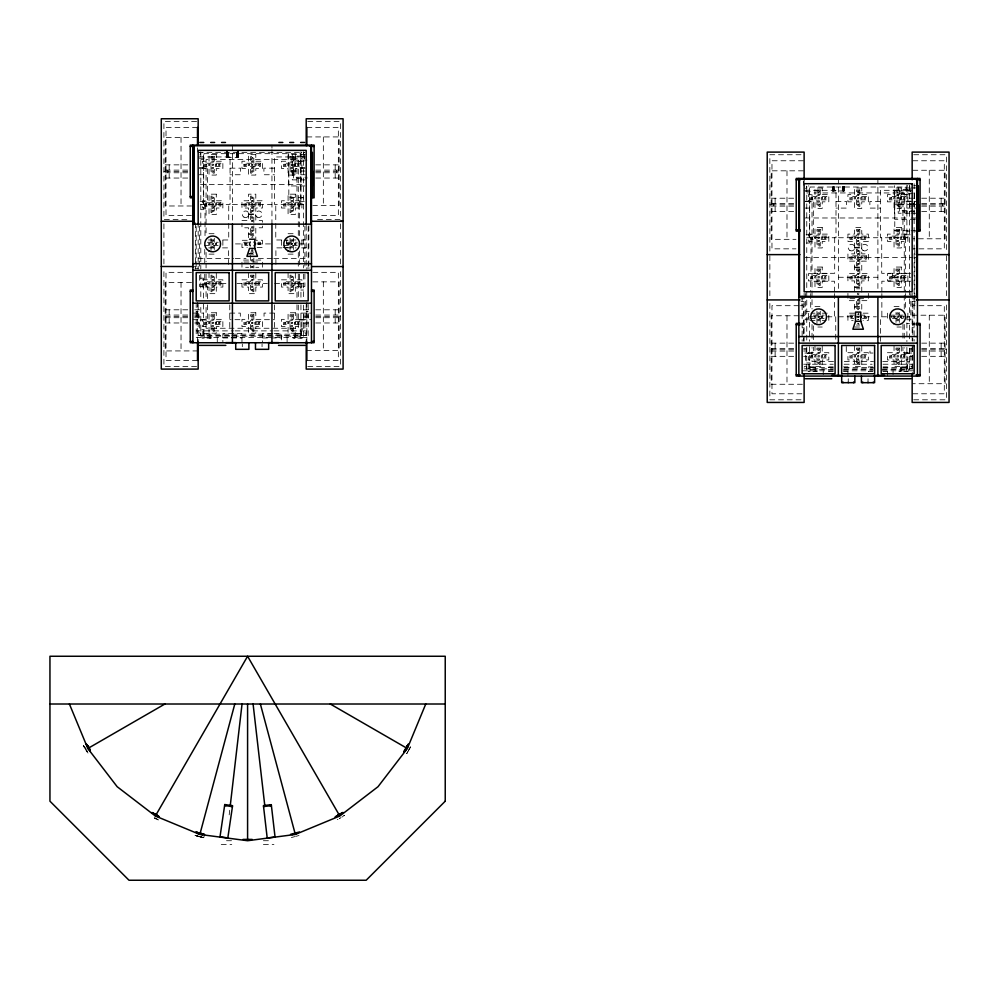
<?xml version="1.0" encoding="UTF-8"?>
<svg xmlns="http://www.w3.org/2000/svg" width="999" height="999" viewBox="0 0 999 999"><rect width="100%" height="100%" fill="white"/><g stroke="black" fill="none" stroke-linecap="round" stroke-linejoin="round"><path stroke-width="0.75" stroke-dasharray="5 3.75" d="M901.622 316.795L900.299 317.457L900.299 316.795M229.183 814.859L229.72 810.239M200.849 837.025L203.734 837.686L204.583 834.502M410.614 746.865L408.304 750.836M408.429 750.724L410.04 747.789M408.179 751.136L408.579 750.449M410.077 747.739L410.514 746.99M344.18 815.521L343.519 816.021L344.593 815.321M341.833 817.12L342.794 816.558M339.76 818.306L340.796 817.719M339.348 818.481L340.047 818.106M337.312 819.642L337.962 819.305M291.383 837.537L295.017 836.563M295.841 836.35L299.013 835.501M196.603 121.391L163.911 121.391L163.911 219.53L190.372 219.755M307.767 121.391L340.459 121.391L340.459 219.53L313.986 219.53M197.502 127.41L166.009 127.41L166.009 215.497L191.508 215.497M306.868 127.41L338.349 127.41L338.349 215.497L312.862 215.497M306.868 136.925L339.148 136.925L339.148 205.432L312.849 205.432M197.502 137.475L165.222 137.475L165.222 205.981L191.521 205.981M198.164 152.347L304.982 152.347M305.419 154.583L288.087 154.658L288.087 161.239L281.506 161.239L281.506 168.494L288.087 168.494L288.087 175.075L295.329 175.075L295.329 168.494L301.923 168.494L301.923 161.239L295.329 161.239L295.329 154.658M800.998 154.733L769.854 154.733L769.854 252.884M913.71 154.733L946.415 154.733L946.415 252.884M198.164 156.955L202.772 156.955L202.772 152.347M306.206 156.955L301.598 156.955L301.598 152.347M226.373 157.617L238.474 157.617L238.474 151.823M199.475 158.279L204.096 158.279L204.096 153.671L300.274 153.671L300.274 158.279L304.882 158.279M200.799 159.59L203.434 159.59M306.993 160.115L293.594 160.115L293.594 178.571L306.993 178.571M803.458 160.764L771.965 160.764L771.965 248.838L795.953 248.838M912.811 160.764L944.305 160.764L944.305 248.838L912.811 248.838M304.108 161.438L294.917 161.438L294.917 177.248L307.168 177.248M165.222 164.86L188.636 164.86M243.943 164.86L244.942 164.86M315.734 164.86L339.148 164.86M199.475 167.832L207.392 167.832L207.392 201.423L199.475 201.423M304.882 167.832L296.978 167.832L296.978 201.423L304.882 201.423M199.176 168.157L203.696 168.157M230.045 168.157L240.584 168.157L240.584 174.75L230.045 174.75M274.45 168.157L263.911 168.157L263.911 174.75L274.45 174.75M300.799 168.157L305.319 168.157M165.222 170.13L188.636 170.13M315.734 170.13L339.148 170.13M912.811 170.267L945.091 170.267L945.091 238.786L912.811 238.786M803.458 170.817L771.178 170.817L771.178 239.335L795.966 239.335M305.132 171.041L288.836 171.041L288.836 197.402L305.132 197.402M165.222 171.453L188.636 171.453M315.734 171.453L339.148 171.453M165.222 172.777L188.636 172.777M315.734 172.777L339.148 172.777M199.176 174.75L203.696 174.75M300.799 174.75L305.319 174.75M165.222 178.047L188.636 178.047M315.734 178.047L339.148 178.047M305.419 179.882L292.282 179.882L292.282 154.583M200.499 184.628L305.394 184.628M913.898 185.702L918.356 185.702M304.982 185.951L288.686 185.951L288.686 152.347M909.914 187.937L894.043 187.999L894.043 194.593L887.449 194.593L887.449 201.835L894.043 201.835L894.043 208.429L901.285 208.429L901.285 201.835L907.879 201.835L907.879 194.593L901.285 194.593L901.285 187.999M911.375 187.937L915.758 187.937M804.12 190.31L808.728 190.31L808.728 185.702M906.755 190.31L880.406 190.31L880.406 237.737L909.527 237.737M912.162 190.31L907.542 190.31L907.542 185.702M898.326 190.971L897.002 190.971L897.002 192.283L898.326 192.283M805.431 191.621L810.039 191.621L810.039 187.013L906.23 187.013L906.23 191.621L910.838 191.621M806.755 192.944L809.39 192.944M912.949 193.469L899.55 193.469L899.55 211.913L912.949 211.913M898.326 194.268L897.002 194.268L897.002 195.579L898.326 195.579M910.052 194.78L900.873 194.78L900.873 210.602L913.123 210.602M898.326 197.552L897.002 197.552L897.002 198.876L898.326 198.876M300.936 197.802L303.571 197.802M771.178 198.214L794.592 198.214M909.527 198.214L915.608 198.214M921.69 198.214L945.091 198.214M898.326 200.849L897.002 200.849L897.002 202.173L898.326 202.173M805.431 201.174L813.336 201.174L813.336 234.777L805.431 234.777M910.838 201.174L902.934 201.174L902.934 234.777L910.838 234.777M805.132 201.511L809.652 201.511M836.001 201.511L846.54 201.511L846.54 208.092L836.001 208.092M880.406 201.511L869.867 201.511L869.867 208.092L880.406 208.092M906.755 201.511L912.774 201.511M914.285 201.511L917.294 201.511M771.178 203.484L794.592 203.484M909.527 203.484L915.708 203.484M921.69 203.484L945.091 203.484M898.326 204.146L897.002 204.146L897.002 205.457L898.326 205.457M200.799 204.395L203.434 204.395M232.417 204.395L271.953 204.395M303.571 204.395L274.45 204.395L274.45 156.955L300.799 156.955L300.799 204.395M912.574 204.395L894.779 204.395L894.779 230.744L909.602 230.744M914.048 204.395L918.493 204.395M771.178 204.807L794.592 204.807M909.527 204.807L915.608 204.807M921.69 204.807L945.091 204.807M771.178 206.119L794.592 206.119M909.527 206.119L915.708 206.119M921.69 206.119L945.091 206.119M805.132 208.092L809.652 208.092M906.755 208.092L912.774 208.092M914.285 208.092L917.294 208.092M200.799 209.665L203.434 209.665L203.434 151.686M771.178 211.388L794.592 211.388M909.527 211.388L915.608 211.388M921.69 211.388L945.091 211.388M909.914 213.237L898.226 213.237L898.226 187.937M911.375 213.237L915.758 213.237M248.564 213.948L255.806 213.948M248.564 214.61L255.806 214.61M804.932 217.982L909.827 217.982M911.35 217.982L915.908 217.982M915.384 219.293L894.629 219.293L894.629 185.702M241.97 220.529L248.564 220.529L248.564 208.017L241.97 208.017L241.97 200.774L248.564 200.774L248.564 194.181L255.806 194.181L255.806 200.774L262.4 200.774L262.4 208.017L255.806 208.017L255.806 220.529L262.4 220.529L262.4 227.784L255.806 227.784L255.806 240.297L262.4 240.297L262.4 247.54L257.13 247.54M911.088 230.744L915.534 230.744M906.892 231.156L909.527 231.156M209.028 233.704L216.284 233.704M248.564 233.704L255.806 233.704M288.087 233.704L295.329 233.704M248.564 234.365L255.806 234.365M250.537 235.689L253.833 235.689M806.755 237.737L809.39 237.737M838.373 237.737L877.896 237.737M208.491 239.972L216.87 239.972M222.802 239.972L228.734 239.972L228.734 204.395M281.693 239.972L275.774 239.972L275.774 204.395M296.016 239.972L286.438 239.972L286.438 246.553M301.648 239.972L306.206 239.972M247.24 240.297L241.97 240.297L241.97 247.54L247.24 247.54M284.141 240.297L288.087 240.297M207.417 242.27L218.257 242.27M248.564 242.27L243.943 242.27L243.943 245.567L247.902 245.567M257.779 242.27L260.414 242.27L260.414 245.567L257.779 245.567M286.476 242.27L297.315 242.27M806.755 243.007L809.39 243.007L809.39 185.04M235.464 243.918L247.627 243.918M256.743 243.918L270.429 243.918M286.438 243.918L297.078 243.918M298.601 243.918L306.206 243.918M204.42 245.567L218.257 245.567M283.479 245.567L297.315 245.567M854.507 247.29L861.762 247.29M288.087 247.54L281.506 247.54L281.506 240.297M208.679 247.877L216.608 247.877M222.54 247.877L228.471 247.877L228.471 264.885M281.83 247.877L275.899 247.877L275.899 264.885M286.438 247.877L296.141 247.877M301.648 247.877L306.206 247.877M854.507 247.952L861.762 247.952M250.537 252.16L253.833 252.16M248.564 253.471L252.909 253.471M209.028 254.133L216.284 254.133M248.564 254.133L254.358 254.133M288.087 254.133L295.329 254.133M804.932 257.505L912.861 257.505M914.385 257.505L917.432 257.505M198.164 258.404L233.666 258.404M235.202 258.404L246.016 258.404M258.354 258.404L272.252 258.404M273.788 258.404L306.206 258.404M248.564 260.065L241.97 260.065L241.97 267.307L248.564 267.307M255.806 260.065L262.4 260.065L262.4 267.307L255.806 267.307M243.943 262.038L260.414 262.038M854.507 267.058L861.762 267.058M854.507 267.72L861.762 267.72M195.055 268.306L198.164 268.306M191.508 272.352L166.009 272.352L166.009 360.427L197.502 360.427M312.862 272.352L338.349 272.352L338.349 360.427L306.868 360.427M910.638 273.314L881.717 273.314L881.717 237.737M838.373 277.272L877.896 277.272M892.394 277.272L910.638 277.272M200.799 278.172L203.434 278.172L203.434 298.751M910.638 281.219L881.855 281.219L881.855 292.045M312.849 281.855L339.148 281.855L339.148 350.374L306.868 350.374M191.521 282.405L165.222 282.405L165.222 350.924L197.502 350.924M203.434 283.454L226.873 283.454M236.975 283.454L267.382 283.454M274.588 283.454L303.571 283.454M200.799 284.765L203.434 284.765M854.507 286.825L861.762 286.825M854.507 287.487L861.762 287.487M856.493 288.798L859.789 288.798M300.936 290.035L303.571 290.035M849.899 298.676L866.37 298.676M800.998 298.826L804.12 298.826M912.162 298.826L915.271 298.826M800.998 301.661L804.12 301.661M801.485 304.096L804.12 304.096M912.162 304.096L914.797 304.096L914.797 250.449M798.963 305.694L771.965 305.694L771.965 393.781L803.458 393.781M800.461 305.694L803.458 305.694L803.458 341.183M814.984 306.581L822.227 306.581M854.507 306.581L861.762 306.581M894.043 306.581L901.285 306.581M854.507 307.242L861.762 307.242M856.493 308.566L859.789 308.566M857.479 309.553L858.79 309.553M165.222 309.802L188.636 309.802M194.718 309.802L200.799 309.802M303.571 309.802L309.653 309.802M315.734 309.802L339.148 309.802M196.191 311.601L198.164 311.601M306.206 311.601L308.179 311.601M806.755 311.526L809.39 311.526M192.894 313.099L203.434 313.099M229.782 313.099L240.322 313.099L240.322 319.68L229.782 319.68M274.588 313.099L264.048 313.099L264.048 319.68L274.588 319.68M300.936 313.099L311.476 313.099M811.038 313.174L814.984 313.174M822.227 313.174L828.82 313.174L828.82 320.417M854.507 313.174L847.926 313.174L847.926 320.417L853.196 320.417M863.074 313.174L868.343 313.174L868.343 320.417L863.074 320.417M857.479 314.161L858.79 314.161L858.79 312.849M165.222 315.072L188.636 315.072M194.618 315.072L200.799 315.072M303.571 315.072L309.752 315.072M315.734 315.072L339.148 315.072M813.373 315.147L824.212 315.147M854.507 315.147L849.899 315.147L849.899 318.444L853.858 318.444M859.789 315.147L866.37 315.147L866.37 318.444L862.424 318.444M889.435 315.147L905.893 315.147M912.162 315.209L945.091 315.209L945.091 383.716L912.811 383.716M798.963 315.759L771.178 315.759L771.178 384.265L803.458 384.265M800.461 315.759L804.12 315.759M857.479 316.134L858.79 316.134L858.79 317.457L857.479 317.457M904.257 316.134L903.596 317.457M165.222 316.383L188.636 316.383M194.718 316.383L200.799 316.383M303.571 316.383L309.653 316.383M315.734 316.383L339.148 316.383M809.39 316.795L835.738 316.795L835.738 341.283M838.373 316.795L876.385 316.795M903.983 316.795L880.531 316.795L880.531 341.283M909.527 316.795L906.892 316.795L906.892 341.596M165.222 317.707L188.636 317.707M194.618 317.707L200.799 317.707M303.571 317.707L309.752 317.707M315.734 317.707L339.148 317.707M806.755 318.119L809.39 318.119M810.376 318.444L824.212 318.444M892.419 318.444L903.258 318.444M857.479 319.43L858.79 319.43A2.635 2.635 0 0 1 858.141 319.43M192.894 319.68L203.434 319.68M300.936 319.68L311.476 319.68M809.39 319.755L805.431 319.755L805.431 293.494M906.892 319.767L910.838 319.767L910.838 293.494M814.984 320.417L808.403 320.417L808.403 313.174M822.227 320.417L826.185 320.417M165.222 322.977L188.636 322.977M194.718 322.977L200.799 322.977M303.571 322.977L309.653 322.977M315.734 322.977L339.148 322.977M801.485 323.389L804.12 323.389M906.892 323.389L909.527 323.389M912.162 323.389L914.797 323.389M801.485 324.7L804.12 324.7M912.162 324.7L914.797 324.7M856.493 325.037L859.789 325.037M817.881 327.01L822.227 327.01M854.507 327.01L860.314 327.01M896.94 327.01L901.285 327.01M802.135 327.822L804.12 327.822M912.162 327.822L914.135 327.822M300.936 328.246L303.571 328.246M196.191 330.881L233.516 330.881M235.077 330.881L272.402 330.881M273.963 330.881L308.179 330.881M203.434 333.516L210.027 333.516L210.027 338.124M272.677 333.516L262.4 333.516L262.4 342.62M274.151 333.516L281.506 333.516L281.506 342.62M300.936 333.516L294.343 333.516L294.343 338.124M198.164 335.489L230.582 335.489M231.793 335.489L306.206 335.489M222.864 337.962L241.97 337.962M262.4 337.962L269.742 337.962M271.216 337.962L281.506 337.962M771.178 343.144L794.592 343.144M921.69 343.144L945.091 343.144M771.178 348.414L794.592 348.414M803.658 348.414L806.755 348.414M909.527 348.414L912.611 348.414M921.69 348.414L945.091 348.414M771.178 349.737L794.592 349.737M803.708 349.737L806.755 349.737M909.527 349.737L912.562 349.737M921.69 349.737L945.091 349.737M771.178 351.049L794.592 351.049M803.658 351.049L806.755 351.049M909.527 351.049L912.611 351.049M921.69 351.049L945.091 351.049M804.869 353.034L809.39 353.034M873.001 353.034L869.992 353.034L869.992 347.402M906.892 353.034L912.911 353.034M771.178 356.331L794.592 356.331M803.708 356.331L806.755 356.331M909.527 356.331L912.562 356.331M921.69 356.331L945.091 356.331M833.541 361.601L812.025 361.601L812.025 347.664M844.305 361.601L873.513 361.601M882.729 361.601L904.257 361.601L904.257 347.664M906.892 361.601L909.527 361.601M803.696 364.235L833.253 364.235M844.143 364.235L872.139 364.235M883.029 364.235L912.574 364.235M196.603 366.458L163.911 366.458L163.911 268.306M307.767 366.458L340.459 366.458L340.459 268.306M809.39 366.87L815.971 366.87L815.971 371.478M833.228 366.87L828.82 366.87L828.82 371.453M843.518 366.87L847.926 366.87L847.926 375.974M872.751 366.87L868.343 366.87L868.343 371.453M883.041 366.87L887.449 366.87L887.449 375.974M906.892 366.87L900.299 366.87L900.299 371.478M833.316 367.52L810.039 367.52L810.039 362.912L805.431 362.912L805.431 353.359L813.336 353.359L813.336 347.252M844.18 367.52L873.65 367.52M882.954 367.52L906.23 367.52L906.23 362.912L910.838 362.912L910.838 353.359L902.934 353.359L902.934 347.252M804.12 368.843L833.441 368.843M843.88 368.843L873.576 368.843M882.679 368.843L912.162 368.843M833.228 369.505L806.755 369.505L806.755 346.441M843.431 369.505L872.839 369.505M882.129 369.505L909.527 369.505L909.527 347.802M802.135 370.816L833.503 370.816M843.393 370.816L873.313 370.816M882.192 370.816L914.135 370.816M828.82 371.316L833.228 371.316M843.518 371.316L847.926 371.316M868.343 371.316L872.751 371.316M883.041 371.316L887.449 371.316M912.811 393.781L944.305 393.781L944.305 305.694L912.811 305.694L912.811 341.183M800.998 399.8L769.854 399.8L769.854 301.661M913.71 399.8L946.415 399.8L946.415 301.661M226.511 840.721L231.78 840.721M263.399 840.721L268.669 840.721M221.241 844.53L231.78 844.53M263.399 844.53L273.938 844.53M306.206 268.032L309.315 268.057M912.162 301.373L915.271 301.398M195.429 835.401L198.464 836.175M201.511 837.174L203.734 837.686M197.702 835.988L194.967 835.401M201.486 837.224L199.263 836.613L200.412 836.962M769.854 204.807L770.791 205.045M945.479 349.5L946.415 349.737M163.911 171.453L164.835 171.691M339.535 316.146L340.459 316.383M200.112 836.613L202.46 837.349L200.874 836.825M198.439 836.388L196.104 835.776L198.102 836.35M155.682 818.656L158.304 819.942L157.193 819.055M156.231 819.055L154.246 817.869L155.257 818.543M155.095 817.869L156.368 818.543M84.753 746.94L83.317 745.404L85.365 749.887M85.015 747.627L83.991 746.54L88.012 753.059M85.902 750.461L87.338 752.197L86.688 750.461M85.352 747.839L85.964 748.85M85.439 748.276L86.301 749.737M87.1 750.898L87.537 751.797M946.415 255.707L946.415 298.826M942.457 203.871L942.457 205.732M941.145 198.214L941.145 211.388M941.145 343.144L941.145 356.331M929.282 170.267L929.282 238.786M929.282 315.209L929.282 383.716M914.435 193.469L914.435 211.913M914.135 183.716L914.135 294.418M914.135 295.766L914.135 341.196M912.811 346.503L912.811 374.313M912.162 292.794L912.162 340.909M912.162 346.503L912.162 374.837M909.527 185.052L909.527 341.596M908.203 370.816L908.203 371.478L898.988 371.478L898.988 370.816M907.879 313.174L907.879 320.417M907.542 364.235L907.542 368.843M907.092 370.816L907.092 371.478M906.892 185.04L906.892 237.737M906.892 347.402L906.892 371.478M906.093 366.87L906.093 371.478M905.569 281.219L905.569 292.045M905.569 293.594L905.569 310.614M905.444 237.737L905.444 273.314M904.257 308.991L904.257 192.944L812.025 192.944L812.025 308.991M904.257 324.463L904.257 341.483M902.934 324.338L902.934 341.146M901.622 317.457L901.622 316.134L900.299 316.134L900.299 317.457M901.285 346.116L901.285 352.697L907.879 352.697L907.879 359.952L901.285 359.952L901.285 366.533L894.043 366.533L894.043 359.952L887.449 359.952L887.449 352.697L894.043 352.697L894.043 346.116M901.098 366.87L901.098 371.478M900.099 370.816L900.099 371.478M899.312 312.512L899.312 315.147M899.312 318.444L899.312 322.402M898.326 273.314L898.326 274.638L897.002 274.638L897.002 273.314M898.326 281.219L898.326 279.907L897.002 279.907L897.002 281.219M896.016 312.512L896.016 315.147M896.016 318.444L896.016 322.402M893.056 370.816L893.056 374.775M892.394 273.314L892.394 281.219M891.732 316.134L891.732 317.457M887.449 313.174L887.449 320.417M881.855 293.594L881.855 316.795M877.896 178.446L877.896 289.435M868.343 293.406L868.343 300.662L861.762 300.662L861.762 309.215M868.019 378.721L868.019 381.356M861.762 292.095L861.762 280.894L868.343 280.894L868.343 273.651L861.762 273.651L861.762 261.126L868.343 261.126L868.343 253.883L861.762 253.883L861.762 241.371L868.343 241.371L868.343 234.116L861.762 234.116L861.762 227.535L854.507 227.535L854.507 234.116L847.926 234.116L847.926 241.371L854.507 241.371L854.507 253.883L847.926 253.883L847.926 261.126L854.507 261.126L854.507 273.651L847.926 273.651L847.926 280.894L854.507 280.894L854.507 292.095M861.762 346.116L861.762 352.697L868.343 352.697L868.343 359.952L861.762 359.952L861.762 366.533L854.507 366.533L854.507 359.952L847.926 359.952L847.926 352.697L854.507 352.697L854.507 346.116M859.789 255.856L859.789 249.275L856.493 249.275L856.493 255.856M859.789 259.153L859.789 265.746L856.493 265.746L856.493 259.153M859.789 298.676L859.789 305.269L856.493 305.269L856.493 298.676M858.79 293.082L858.79 294.393L857.479 294.393L857.479 293.082M858.79 323.389L858.79 324.038L857.479 323.389M854.507 309.215L854.507 300.662L847.926 300.662L847.926 293.406M848.251 378.721L848.251 381.356M846.278 346.553L846.278 353.034M844.105 190.971L844.255 186.626L844.43 190.971L832.317 190.971L832.379 186.626L832.492 190.971M843.93 186.626L843.93 190.971M843.718 186.626L843.718 190.971M843.481 186.626L843.481 190.971M843.218 186.626L843.218 190.971M842.981 186.626L842.981 190.971M842.332 186.388L842.332 190.971M838.373 178.446L838.373 289.435M834.689 237.737L834.689 273.314L810.963 273.314L810.963 237.737M834.415 186.388L834.415 190.971M834.415 292.045L834.415 281.219L810.701 281.219L810.701 292.045M834.415 293.594L834.415 316.795M833.765 186.626L833.765 190.971M833.516 186.626L833.516 190.971M833.266 186.626L833.266 190.971M833.029 186.626L833.029 190.971M832.816 186.626L832.642 190.971M823.226 370.816L823.226 374.775M822.227 346.116L822.227 352.697L828.82 352.697L828.82 359.952L822.227 359.952L822.227 366.533L814.984 366.533L814.984 359.952L808.403 359.952L808.403 352.697L814.984 352.697L814.984 346.116M820.254 311.201L820.254 315.147M820.254 318.444L820.254 322.402M819.267 273.314L819.267 274.638L817.956 274.638L817.956 273.314M819.267 281.219L819.267 279.907L817.956 279.907L817.956 281.219M817.294 370.816L817.294 371.478L808.066 371.478L808.066 370.816M816.957 311.201L816.957 315.147M816.957 318.444L816.957 325.037M816.183 370.816L816.183 371.478M815.184 366.87L815.184 371.478M813.336 325.861L813.336 341.134M812.025 324.463L812.025 341.483M810.701 293.594L810.701 309.066M810.177 366.87L810.177 371.478M809.39 322.202L809.39 341.283M809.39 346.616L809.39 371.478M809.178 370.816L809.178 371.478M808.728 364.235L808.728 368.843M806.755 186.351L806.755 341.596M804.12 179.695L804.12 182.767M804.12 293.369L804.12 341.146M803.458 181.231L803.458 185.339M802.135 295.979L802.135 341.196M786.987 170.817L786.987 239.335M786.987 315.759L786.987 384.265M775.124 198.214L775.124 211.388M775.124 343.144L775.124 356.331M773.813 203.659L773.813 205.732M769.854 255.707L769.854 298.826M340.459 223.901L340.459 265.484M336.513 170.517L336.513 172.39M335.189 164.86L335.189 178.047M335.189 309.802L335.189 322.977M323.339 136.925L323.339 205.432M323.339 281.855L323.339 350.374M308.841 225.799L308.841 269.218M308.179 226.623L308.179 268.868M308.179 304.433L308.179 337.475L196.191 337.475L196.191 304.433M306.868 302.135L306.868 341.333M306.206 225.299L306.206 269.218M306.206 304.445L306.206 341.496M304.882 226.149L304.882 267.869M304.882 274.051L304.882 286.413L296.978 286.413L296.978 298.626M303.571 151.686L303.571 267.944M303.571 274.151L303.571 299.2M303.571 305.145L303.571 336.151L200.799 336.151L200.799 304.845M302.247 337.475L302.247 338.124L293.032 338.124L293.032 337.475M301.923 240.297L301.923 247.54M301.598 330.881L301.598 335.489M301.136 337.475L301.136 338.124M300.936 151.686L300.936 204.395M300.936 283.454L300.936 299.2M300.936 304.87L300.936 338.124M300.137 333.516L300.137 338.124M299.488 204.395L299.488 236.875M299.613 250.961L299.613 264.885M299.613 274.163L299.613 283.454M298.301 235.414L298.301 159.59L206.069 159.59L206.069 235.414M298.301 252.435L298.301 267.907M298.301 274.088L298.301 298.851M298.301 305.032L298.301 328.246L206.069 328.246L206.069 305.032M296.978 304.745L296.978 320.017L304.882 320.017L304.882 329.558L300.274 329.558L300.274 334.178L204.096 334.178L204.096 329.558L199.475 329.558L199.475 320.017L207.392 320.017L207.392 304.732M295.329 273.239L295.329 279.82L301.923 279.82L301.923 287.075L295.329 287.075L295.329 293.656L288.087 293.656L288.087 287.075L281.506 287.075L281.506 279.82L288.087 279.82L288.087 273.239M295.142 333.516L295.142 338.124M294.143 337.475L294.143 338.124M293.356 202.747L293.356 196.154L290.06 196.154L290.06 202.747M293.356 206.044L293.356 212.625L290.06 212.625L290.06 206.044M293.356 238.324L293.356 242.27M293.356 245.567L293.356 249.525M293.356 281.805L293.356 275.212L290.06 275.212L290.06 281.805M293.356 285.09L293.356 291.683L290.06 291.683L290.06 285.09M292.37 239.972L292.37 241.283L291.059 241.283L291.059 239.972M292.37 247.877L292.37 246.553L291.059 246.553L291.059 247.877M290.06 238.324L290.06 242.27M290.06 245.567L290.06 252.16M287.1 337.475L287.1 342.744M274.588 304.87L274.588 330.881M271.953 145.092L271.953 148.139M271.953 149.65L271.953 224.151M262.063 344.056L262.063 346.69M255.806 273.239L255.806 279.82L262.4 279.82L262.4 287.075L255.806 287.075L255.806 293.656L248.564 293.656L248.564 287.075L241.97 287.075L241.97 279.82L248.564 279.82L248.564 273.239M253.833 163.224L253.833 156.631L250.537 156.631L250.537 163.224M253.833 166.508L253.833 173.102L250.537 173.102L250.537 166.508M253.833 202.747L253.833 196.154L250.537 196.154L250.537 202.747M253.833 206.044L253.833 212.625L250.537 212.625L250.537 206.044M253.833 222.515L253.833 215.921L250.537 215.921L250.537 222.515M253.833 225.799L253.833 232.392L250.537 232.392L250.537 225.799M253.833 258.079L253.833 262.038M253.833 265.334L253.833 267.969M252.847 237.337L252.847 236.676L251.523 237.337M250.537 255.444L250.537 262.038M250.537 265.334L250.537 267.969M248.564 237.662L248.564 227.784L241.97 227.784L241.97 223.426M242.307 344.056L242.307 346.69M241.97 342.62L241.97 333.516L222.864 333.516L222.864 342.62M238.411 151.823L238.299 157.617M238.162 151.823L238.162 157.617M237.974 151.823L237.974 157.617M237.762 151.823L237.762 157.617M237.525 151.823L237.525 157.617M237.275 151.823L237.275 157.617M237.025 151.823L237.025 157.617M236.376 153.034L236.376 157.617M236.376 335.489L236.376 337.475M232.417 145.092L232.417 222.64M229.782 304.87L229.782 330.881M228.471 153.034L228.471 157.617M227.822 151.823L227.809 157.617M227.572 151.823L227.572 157.617M227.31 151.823L227.31 157.617M227.073 151.823L227.073 157.617M226.86 151.823L226.86 157.617M226.686 151.823L226.686 157.617M226.436 151.823L226.536 157.617M222.864 240.297L222.864 247.54M217.27 337.475L217.27 342.744M216.284 273.239L216.284 279.82L222.864 279.82L222.864 287.075L216.284 287.075L216.284 293.656L209.028 293.656L209.028 287.075L202.447 287.075L202.447 279.82L209.028 279.82L209.028 273.239M214.298 202.747L214.298 196.154L211.014 196.154L211.014 202.747M214.298 206.044L214.298 212.625L211.014 212.625L211.014 206.044M214.298 238.324L214.298 242.27M214.298 245.567L214.298 249.525M214.298 281.805L214.298 275.212L211.014 275.212L211.014 281.805M214.298 285.09L214.298 291.683L211.014 291.683L211.014 285.09M213.311 239.972L213.311 241.283L212 241.283L212 239.972M213.311 247.877L213.311 246.553L212 246.553L212 247.877M211.338 337.475L211.338 338.124L202.11 338.124L202.11 337.475M211.014 238.324L211.014 242.27M211.014 245.567L211.014 252.16M210.227 337.475L210.227 338.124M209.228 333.516L209.228 338.124M207.392 298.626L207.392 286.401L199.475 286.401L199.475 274.038M206.069 252.435L206.069 261.713M206.069 263.261L206.069 267.907M206.069 274.088L206.069 298.851M205.02 204.395L205.02 236.875M204.745 249.425L204.745 264.885M204.745 274.163L204.745 283.454M204.233 333.516L204.233 338.124M203.434 304.108L203.434 338.124M203.234 337.475L203.234 338.124M202.772 330.881L202.772 335.489M200.799 151.686L200.799 268.831M200.799 274.151L200.799 298.951M199.475 226.149L199.475 267.869M198.164 222.365L198.164 269.218M198.164 304.445L198.164 341.496M197.502 147.877L197.502 151.985M197.502 302.135L197.502 342.707M196.191 226.623L196.191 268.868M195.529 222.777L195.529 264.61M195.529 266.146L195.529 269.218M181.031 137.475L181.031 205.981M181.031 282.405L181.031 350.924M169.181 164.86L169.181 178.047M169.181 309.802L169.181 322.977M167.857 170.317L167.857 172.39M163.911 223.901L163.911 265.484M804.158 367.182A1.324 1.324 0 0 1 806.193 366.446A1.324 1.324 0 0 1 806.193 368.606A1.324 1.324 0 0 1 804.158 367.869M806.368 186.089A1.324 1.324 0 0 1 805.431 188.336M910.501 188.287A1.324 1.324 0 0 1 909.914 186.089M858.141 314.161A2.635 2.635 0 0 1 858.815 314.248M910.401 191.97A1.973 1.973 0 0 1 910.401 189.173M304.857 158.928A1.973 1.973 0 0 1 304.857 155.507M304.707 157.879A1.324 1.324 0 0 1 304.707 156.556M199.825 152.397A1.324 1.324 0 0 1 199.825 154.945M304.545 154.945A1.324 1.324 0 0 1 304.545 152.397M406.743 753.621L407.867 751.698L406.743 753.621M216.284 154.658L209.028 154.658L209.028 161.239L202.447 161.239L202.447 168.494L209.028 168.494L209.028 175.075L216.284 175.075L216.284 168.494L222.864 168.494L222.864 161.239L216.284 161.239L216.284 154.658M255.806 154.658L248.564 154.658L248.564 161.239L241.97 161.239L241.97 168.494L248.564 168.494L248.564 175.075L255.806 175.075L255.806 168.494L262.4 168.494L262.4 161.239L255.806 161.239L255.806 154.658M302.06 156.106L294.156 156.106L294.156 158.741L302.06 158.741L302.06 156.106M214.298 156.631L211.014 156.631L211.014 163.224L204.42 163.224L204.42 166.508L211.014 166.508L211.014 173.102L214.298 173.102L214.298 166.508L220.891 166.508L220.891 163.224L214.298 163.224L214.298 156.631M293.356 156.631L290.06 156.631L290.06 163.224L283.479 163.224L283.479 166.508L290.06 166.508L290.06 173.102L293.356 173.102L293.356 166.508L299.95 166.508L299.95 163.224L293.356 163.224L293.356 156.631M230.045 156.955L203.696 156.955L203.696 204.395L230.045 204.395L230.045 156.955M213.311 157.617L212 157.617L212 158.941L213.311 158.941L213.311 157.617M252.847 157.617L251.523 157.617L251.523 158.941L252.847 158.941L252.847 157.617M292.37 157.617L291.059 157.617L291.059 158.941L292.37 158.941L292.37 157.617M213.311 160.914L212 160.914L212 162.225L213.311 162.225L213.311 160.914M252.847 160.914L251.523 160.914L251.523 162.225L252.847 162.225L252.847 160.914M292.37 160.914L291.059 160.914L291.059 162.225L292.37 162.225L292.37 160.914M260.414 163.224L243.943 163.224L243.943 166.508L260.414 166.508L260.414 163.212M206.731 164.211L205.407 164.211L205.407 165.522L206.731 165.522L206.731 164.211M210.027 164.211L208.704 164.211L208.704 165.522L210.027 165.522L210.027 164.211M213.311 164.211L212 164.211L212 165.522L213.311 165.522L213.311 164.211M216.608 164.211L215.297 164.211L215.297 165.522L216.608 165.522L216.608 164.211M219.905 164.211L218.581 164.211L218.581 165.522L219.905 165.522L219.905 164.211M246.254 164.211L244.942 164.211L244.942 165.522L246.254 165.522L246.254 164.198M249.55 164.211L248.227 164.198L248.227 165.522L249.55 165.522L249.55 164.198M252.847 164.211L251.523 164.198L251.523 165.522L252.847 165.522L252.847 164.198M256.131 164.211L254.82 164.198L254.82 165.522L256.131 165.522L256.131 164.198M259.428 164.198L258.117 164.211L258.117 165.522L259.428 165.522L259.428 164.198M285.789 164.211L284.465 164.211L284.465 165.522L285.789 165.522L285.789 164.211M289.073 164.211L287.762 164.211L287.762 165.522L289.073 165.522L289.073 164.211M292.37 164.211L291.059 164.211L291.059 165.522L292.37 165.522L292.37 164.211M295.667 164.211L294.343 164.211L294.343 165.522L295.667 165.522L295.667 164.211M298.963 164.211L297.64 164.211L297.64 165.522L298.963 165.522L298.963 164.211M213.311 167.495L212 167.495L212 168.819L213.311 168.819L213.311 167.495M252.847 167.495L251.523 167.495L251.523 168.819L252.847 168.819L252.847 167.495M292.37 167.495L291.059 167.495L291.059 168.819L292.37 168.819L292.37 167.495M213.311 170.792L212 170.792L212 172.115L213.311 172.115L213.311 170.792M252.847 170.792L251.523 170.792L251.523 172.115L252.847 172.115L252.847 170.792M292.37 170.792L291.059 170.792L291.059 172.115L292.37 172.115L292.37 170.792M822.227 187.999L814.984 187.999L814.984 194.593L808.403 194.593L808.403 201.835L814.984 201.835L814.984 208.429L822.227 208.429L822.227 201.835L828.82 201.835L828.82 194.593L822.227 194.593L822.227 187.999M861.762 187.999L854.507 187.999L854.507 194.593L847.926 194.593L847.926 201.835L854.507 201.835L854.507 208.429L861.762 208.429L861.762 201.835L868.343 201.835L868.343 194.593L861.762 194.593L861.762 187.999M908.016 189.448L900.111 189.448L900.111 192.083L908.016 192.083L908.016 189.448M820.254 189.985L816.957 189.985L816.957 196.566L810.376 196.566L810.376 199.862L816.957 199.862L816.957 206.456L820.254 206.456L820.254 199.862L826.847 199.862L826.847 196.566L820.254 196.566L820.254 189.985M859.789 189.985L856.493 189.985L856.493 196.566L849.899 196.566L849.899 199.862L856.493 199.862L856.493 206.456L859.789 206.456L859.789 199.862L866.37 199.862L866.37 196.566L859.789 196.566L859.789 189.985M899.312 189.985L896.016 189.985L896.016 196.566L889.435 196.566L889.435 199.862L896.016 199.862L896.016 206.456L899.312 206.456L899.312 199.862L905.893 199.862L905.893 196.566L899.312 196.566L899.312 189.985M836.001 190.31L809.652 190.31L809.652 237.737L836.001 237.737L836.001 190.31M819.267 190.971L817.956 190.971L817.956 192.283L819.267 192.283L819.267 190.971M858.79 190.971L857.479 190.971L857.479 192.283L858.79 192.283L858.79 190.971M216.284 194.181L209.028 194.181L209.028 200.774L202.447 200.774L202.447 208.017L209.028 208.017L209.028 214.61L216.284 214.61L216.284 208.017L222.864 208.017L222.864 200.774L216.284 200.774L216.284 194.181M295.329 194.181L288.087 194.181L288.087 200.774L281.506 200.774L281.506 208.017L288.087 208.017L288.087 214.61L295.329 214.61L295.329 208.017L301.923 208.017L301.923 200.774L295.329 200.774L295.329 194.181M819.267 194.268L817.956 194.268L817.956 195.579L819.267 195.579L819.267 194.268M858.79 194.268L857.479 194.268L857.479 195.579L858.79 195.579L858.79 194.268M213.311 197.14L212 197.14L212 198.464L213.311 198.464L213.311 197.14M252.847 197.14L251.523 197.14L251.523 198.464L252.847 198.464L252.847 197.14M292.37 197.14L291.059 197.14L291.059 198.464L292.37 198.464L292.37 197.14M812.674 197.552L811.363 197.552L811.363 198.876L812.674 198.876L812.674 197.552M815.971 197.552L814.66 197.552L814.66 198.876L815.971 198.876L815.971 197.552M819.267 197.552L817.956 197.552L817.956 198.876L819.267 198.876L819.267 197.552M822.564 197.552L821.24 197.552L821.24 198.876L822.564 198.876L822.564 197.552M825.861 197.552L824.537 197.552L824.537 198.876L825.861 198.876L825.861 197.552M852.209 197.552L850.886 197.552L850.886 198.876L852.209 198.876L852.209 197.552M855.506 197.552L854.182 197.552L854.182 198.876L855.506 198.876L855.506 197.552M858.79 197.552L857.479 197.552L857.479 198.876L858.79 198.876L858.79 197.552M862.087 197.552L860.776 197.552L860.776 198.876L862.087 198.876L862.087 197.552M865.384 197.552L864.06 197.552L864.06 198.876L865.384 198.876L865.384 197.552M891.732 197.552L890.421 197.552L890.421 198.876L891.732 198.876L891.732 197.552M895.029 197.552L893.705 197.552L893.705 198.876L895.029 198.876L895.029 197.552M901.622 197.552L900.299 197.552L900.299 198.876L901.622 198.876L901.622 197.552M904.907 197.552L903.596 197.552L903.596 198.876L904.907 198.876L904.907 197.552M213.311 200.437L212 200.437L212 201.761L213.311 201.761L213.311 200.437M252.847 200.437L251.523 200.437L251.523 201.761L252.847 201.761L252.847 200.437M292.37 200.437L291.059 200.437L291.059 201.761L292.37 201.761L292.37 200.437M819.267 200.849L817.956 200.849L817.956 202.173L819.267 202.173L819.267 200.849M858.79 200.849L857.479 200.849L857.479 202.173L858.79 202.173L858.79 200.849M220.891 202.747L204.42 202.747L204.42 206.044L220.891 206.044L220.891 202.735M260.414 202.747L243.943 202.735L243.943 206.044L260.414 206.044L260.414 202.735M299.95 202.747L283.479 202.747L283.479 206.044L299.95 206.044L299.95 202.735M206.731 203.734L205.407 203.721L205.407 205.057L206.731 205.057L206.731 203.721M210.027 203.734L208.704 203.721L208.704 205.057L210.027 205.057L210.027 203.721M213.311 203.734L212 203.721L212 205.057L213.311 205.057L213.311 203.721M216.608 203.734L215.297 203.721L215.297 205.057L216.608 205.057L216.608 203.721M219.905 203.721L218.581 203.734L218.581 205.057L219.905 205.045L219.905 203.721M246.254 203.734L244.942 203.734L244.942 205.057L246.254 205.057L246.254 203.721M249.55 203.734L248.227 203.721L248.227 205.057L249.55 205.057L249.55 203.721M252.847 203.734L251.523 203.721L251.523 205.057L252.847 205.057L252.847 203.721M256.131 203.734L254.82 203.721L254.82 205.057L256.131 205.057L256.131 203.721M259.428 203.721L258.117 203.734L258.117 205.057L259.428 205.045L259.428 203.721M285.789 203.734L284.465 203.721L284.465 205.057L285.789 205.057L285.789 203.721M289.073 203.734L287.762 203.721L287.762 205.057L289.073 205.057L289.073 203.721M292.37 203.734L291.059 203.721L291.059 205.057L292.37 205.057L292.37 203.721M295.667 203.734L294.343 203.721L294.343 205.057L295.667 205.057L295.667 203.721M298.963 203.721L297.64 203.734L297.64 205.057L298.963 205.045L298.963 203.721M819.267 204.146L817.956 204.146L817.956 205.457L819.267 205.457L819.267 204.146M858.79 204.146L857.479 204.146L857.479 205.457L858.79 205.457L858.79 204.146M213.311 207.03L212 207.03L212 208.341L213.311 208.341L213.311 207.03M252.847 207.03L251.523 207.03L251.523 208.341L252.847 208.341L252.847 207.03M292.37 207.03L291.059 207.03L291.059 208.341L292.37 208.341L292.37 207.03M213.311 210.327L212 210.327L212 211.638L213.311 211.638L213.311 210.327M252.847 210.327L251.523 210.327L251.523 211.638L252.847 211.638L252.847 210.327M292.37 210.327L291.059 210.327L291.059 211.638L292.37 211.638L292.37 210.327M252.847 216.908L251.523 216.908L251.523 218.232L252.847 218.232L252.847 216.908M252.847 220.205L251.523 220.205L251.523 221.516L252.847 221.516L252.847 220.205M252.847 226.798L251.523 226.798L251.523 228.109L252.847 228.109L252.847 226.798M822.227 227.535L814.984 227.535L814.984 234.116L808.403 234.116L808.403 241.371L814.984 241.371L814.984 247.952L822.227 247.952L822.227 241.371L828.82 241.371L828.82 234.116L822.227 234.116L822.227 227.535M901.285 227.535L894.043 227.535L894.043 234.116L887.449 234.116L887.449 241.371L894.043 241.371L894.043 247.952L901.285 247.952L901.285 241.371L907.879 241.371L907.879 234.116L901.285 234.116L901.285 227.535M820.254 229.508L816.957 229.508L816.957 236.101L810.376 236.101L810.376 239.385L816.957 239.385L816.957 245.979L820.254 245.979L820.254 239.385L826.847 239.385L826.847 236.101L820.254 236.101L820.254 229.508M859.789 229.508L856.493 229.508L856.493 236.101L849.899 236.101L849.899 239.385L856.493 239.385L856.493 245.979L859.789 245.979L859.789 239.385L866.37 239.385L866.37 236.101L859.789 236.101L859.789 229.508M899.312 229.508L896.016 229.508L896.016 236.101L889.435 236.101L889.435 239.385L896.016 239.385L896.016 245.979L899.312 245.979L899.312 239.385L905.893 239.385L905.893 236.101L899.312 236.101L899.312 229.508M252.847 230.082L251.523 230.082L251.523 231.406L252.847 231.406L252.847 230.082M819.267 230.494L817.956 230.494L817.956 231.818L819.267 231.818L819.267 230.494M858.79 230.494L857.479 230.494L857.479 231.818L858.79 231.818L858.79 230.494M898.326 230.494L897.002 230.494L897.002 231.818L898.326 231.818L898.326 230.494M819.267 233.791L817.956 233.791L817.956 235.102L819.267 235.102L819.267 233.791M858.79 233.791L857.479 233.791L857.479 235.102L858.79 235.102L858.79 233.791M898.326 233.791L897.002 233.791L897.002 235.102L898.326 235.102L898.326 233.791M812.674 237.088L811.363 237.088L811.363 238.399L812.674 238.399L812.674 237.088M815.971 237.088L814.66 237.088L814.66 238.399L815.971 238.399L815.971 237.088M819.267 237.088L817.956 237.088L817.956 238.399L819.267 238.399L819.267 237.088M822.564 237.088L821.24 237.088L821.24 238.399L822.564 238.399L822.564 237.088M825.861 237.088L824.537 237.088L824.537 238.399L825.861 238.399L825.861 237.088M852.209 237.088L850.886 237.088L850.886 238.399L852.209 238.399L852.209 237.088M855.506 237.088L854.182 237.088L854.182 238.399L855.506 238.399L855.506 237.088M858.79 237.088L857.479 237.088L857.479 238.399L858.79 238.399L858.79 237.088M862.087 237.088L860.776 237.088L860.776 238.399L862.087 238.399L862.087 237.088M865.384 237.088L864.06 237.088L864.06 238.399L865.384 238.399L865.384 237.088M891.732 237.088L890.421 237.088L890.421 238.399L891.732 238.399L891.732 237.088M895.029 237.088L893.705 237.088L893.705 238.399L895.029 238.399L895.029 237.088M898.326 237.088L897.002 237.088L897.002 238.399L898.326 238.399L898.326 237.088M901.622 237.088L900.299 237.088L900.299 238.399L901.622 238.399L901.622 237.088M904.907 237.088L903.596 237.088L903.596 238.399L904.907 238.399L904.907 237.088M819.267 240.372L817.956 240.372L817.956 241.696L819.267 241.696L819.267 240.372M858.79 240.372L857.479 240.372L857.479 241.696L858.79 241.696L858.79 240.372M898.326 240.372L897.002 240.372L897.002 241.696L898.326 241.696L898.326 240.372M210.027 243.257L208.704 243.257L208.704 244.58L210.027 244.58L210.027 243.257M213.311 243.257L212 243.257L212 244.58L213.311 244.58L213.311 243.257M216.608 243.257L215.297 243.257L215.297 244.58L216.608 244.58L216.608 243.257M246.254 243.257L244.942 243.257L244.942 244.58L246.254 244.58L246.254 243.257M259.428 243.257L258.117 243.257L258.117 244.58L259.428 244.58L259.428 243.257M289.073 243.257L287.762 243.257L287.762 244.58L289.073 244.58L289.073 243.257M292.37 243.257L291.059 243.257L291.059 244.58L292.37 244.58L292.37 243.257M295.667 243.257L294.343 243.257L294.343 244.58L295.667 244.58L295.667 243.257M819.267 243.669L817.956 243.669L817.956 244.992L819.267 244.992L819.267 243.669M858.79 243.669L857.479 243.669L857.479 244.992L858.79 244.992L858.79 243.669M898.326 243.669L897.002 243.669L897.002 244.992L898.326 244.992L898.326 243.669M252.847 249.85L251.523 249.85L251.523 251.161L252.847 251.161L252.847 249.85M858.79 250.262L857.479 250.262L857.479 251.573L858.79 251.573L858.79 250.262M858.79 253.559L857.479 253.559L857.479 254.87L858.79 254.87L858.79 253.559M866.37 255.856L849.899 255.856L849.899 259.153L866.37 259.153L866.37 255.856M852.209 256.843L850.886 256.843L850.886 258.167L852.209 258.167L852.209 256.843M855.506 256.843L854.182 256.843L854.182 258.167L855.506 258.167L855.506 256.843M858.79 256.843L857.479 256.843L857.479 258.167L858.79 258.167L858.79 256.843M862.087 256.843L860.776 256.843L860.776 258.167L862.087 258.167L862.087 256.843M865.384 256.843L864.06 256.843L864.06 258.167L865.384 258.167L865.384 256.843M252.847 259.728L251.523 259.728L251.523 261.051L252.847 261.051L252.847 259.728M858.79 260.14L857.479 260.14L857.479 261.463L858.79 261.463L858.79 260.14M858.79 263.436L857.479 263.436L857.479 264.747L858.79 264.747L858.79 263.436M252.847 266.321L251.523 266.321L251.523 267.632L252.847 267.632L252.847 266.321M822.227 267.058L814.984 267.058L814.984 273.651L808.403 273.651L808.403 280.894L814.984 280.894L814.984 287.487L822.227 287.487L822.227 280.894L828.82 280.894L828.82 273.651L822.227 273.651L822.227 267.058M901.285 267.058L894.043 267.058L894.043 273.651L887.449 273.651L887.449 280.894L894.043 280.894L894.043 287.487L901.285 287.487L901.285 280.894L907.879 280.894L907.879 273.651L901.285 273.651L901.285 267.058M820.254 269.031L816.957 269.031L816.957 275.624L810.376 275.624L810.376 278.921L816.957 278.921L816.957 285.502L820.254 285.502L820.254 278.921L826.847 278.921L826.847 275.624L820.254 275.624L820.254 269.031M859.789 269.031L856.493 269.031L856.493 275.624L849.899 275.624L849.899 278.921L856.493 278.921L856.493 285.502L859.789 285.502L859.789 278.921L866.37 278.921L866.37 275.624L859.789 275.624L859.789 269.031M899.312 269.031L896.016 269.031L896.016 275.624L889.435 275.624L889.435 278.921L896.016 278.921L896.016 285.502L899.312 285.502L899.312 278.921L905.893 278.921L905.893 275.624L899.312 275.624L899.312 269.031M819.267 270.017L817.956 270.017L817.956 271.341L819.267 271.341L819.267 270.017M858.79 270.017L857.479 270.017L857.479 271.341L858.79 271.341L858.79 270.017M898.326 270.017L897.002 270.017L897.002 271.341L898.326 271.341L898.326 270.017M858.79 273.314L857.479 273.314L857.479 274.638L858.79 274.638L858.79 273.314M253.833 275.212L250.537 275.212L250.537 281.805L243.943 281.805L243.943 285.09L250.537 285.09L250.537 291.683L253.833 291.683L253.833 285.09L260.414 285.09L260.414 281.805L253.833 281.805L253.833 275.212M213.311 276.199L212 276.199L212 277.522L213.311 277.522L213.311 276.199M252.847 276.199L251.523 276.199L251.523 277.522L252.847 277.522L252.847 276.199M292.37 276.199L291.059 276.199L291.059 277.522L292.37 277.522L292.37 276.199M812.674 276.611L811.363 276.611L811.363 277.934L812.674 277.934L812.674 276.611M815.971 276.611L814.66 276.611L814.66 277.934L815.971 277.934L815.971 276.611M819.267 276.611L817.956 276.611L817.956 277.934L819.267 277.934L819.267 276.611M822.564 276.611L821.24 276.611L821.24 277.934L822.564 277.934L822.564 276.611M825.861 276.611L824.537 276.611L824.537 277.934L825.861 277.934L825.861 276.611M852.209 276.611L850.886 276.611L850.886 277.934L852.209 277.934L852.209 276.611M855.506 276.611L854.182 276.611L854.182 277.934L855.506 277.934L855.506 276.611M858.79 276.611L857.479 276.611L857.479 277.934L858.79 277.934L858.79 276.611M862.087 276.611L860.776 276.611L860.776 277.934L862.087 277.934L862.087 276.611M865.384 276.611L864.06 276.611L864.06 277.934L865.384 277.934L865.384 276.611M891.732 276.611L890.421 276.611L890.421 277.934L891.732 277.934L891.732 276.611M895.029 276.611L893.705 276.611L893.705 277.934L895.029 277.934L895.029 276.611M898.326 276.611L897.002 276.611L897.002 277.934L898.326 277.934L898.326 276.611M901.622 276.611L900.299 276.611L900.299 277.934L901.622 277.934L901.622 276.611M904.907 276.611L903.596 276.611L903.596 277.934L904.907 277.934L904.907 276.611M213.311 279.495L212 279.495L212 280.819L213.311 280.819L213.311 279.495M252.847 279.495L251.523 279.495L251.523 280.819L252.847 280.819L252.847 279.495M292.37 279.495L291.059 279.495L291.059 280.819L292.37 280.819L292.37 279.495M858.79 279.907L857.479 279.907L857.479 281.219L858.79 281.219L858.79 279.907M220.891 281.805L204.42 281.793L204.42 285.09L220.891 285.09L220.891 281.793M299.95 281.805L283.479 281.805L283.479 285.09L299.95 285.09L299.95 281.805M206.731 282.792L205.407 282.792L205.407 284.103L206.731 284.103L206.731 282.779M210.027 282.792L208.704 282.779L208.704 284.103L210.027 284.103L210.027 282.779M213.311 282.792L212 282.779L212 284.103L213.311 284.103L213.311 282.779M216.608 282.792L215.297 282.779L215.297 284.103L216.608 284.103L216.608 282.779M219.905 282.779L218.581 282.792L218.581 284.103L219.905 284.103L219.905 282.779M246.254 282.792L244.942 282.792L244.942 284.103L246.254 284.103L246.254 282.792M249.55 282.792L248.227 282.792L248.227 284.103L249.55 284.103L249.55 282.792M252.847 282.792L251.523 282.792L251.523 284.103L252.847 284.103L252.847 282.792M256.131 282.792L254.82 282.792L254.82 284.103L256.131 284.103L256.131 282.792M259.428 282.792L258.117 282.792L258.117 284.103L259.428 284.103L259.428 282.792M285.789 282.792L284.465 282.792L284.465 284.103L285.789 284.103L285.789 282.792M289.073 282.792L287.762 282.792L287.762 284.103L289.073 284.103L289.073 282.792M292.37 282.792L291.059 282.792L291.059 284.103L292.37 284.103L292.37 282.792M295.667 282.792L294.343 282.792L294.343 284.103L295.667 284.103L295.667 282.792M298.963 282.792L297.64 282.792L297.64 284.103L298.963 284.103L298.963 282.792M819.267 283.204L817.956 283.204L817.956 284.515L819.267 284.515L819.267 283.204M858.79 283.204L857.479 283.204L857.479 284.515L858.79 284.515L858.79 283.204M898.326 283.204L897.002 283.204L897.002 284.515L898.326 284.515L898.326 283.204M213.311 286.089L212 286.089L212 287.4L213.311 287.4L213.311 286.089M252.847 286.089L251.523 286.089L251.523 287.4L252.847 287.4L252.847 286.089M292.37 286.089L291.059 286.089L291.059 287.4L292.37 287.4L292.37 286.089M213.311 289.373L212 289.373L212 290.697L213.311 290.697L213.311 289.373M252.847 289.373L251.523 289.373L251.523 290.697L252.847 290.697L252.847 289.373M292.37 289.373L291.059 289.373L291.059 290.697L292.37 290.697L292.37 289.373M858.79 299.675L857.479 299.675L857.479 300.986L858.79 300.986L858.79 299.675M858.79 302.959L857.479 302.959L857.479 304.283L858.79 304.283L858.79 302.959M216.284 312.762L209.028 312.762L209.028 319.355L202.447 319.355L202.447 326.598L209.028 326.598L209.028 333.191L216.284 333.191L216.284 326.598L222.864 326.598L222.864 319.355L216.284 319.355L216.284 312.762M255.806 312.762L248.564 312.762L248.564 319.355L241.97 319.355L241.97 326.598L248.564 326.598L248.564 333.191L255.806 333.191L255.806 326.598L262.4 326.598L262.4 319.355L255.806 319.355L255.806 312.762M295.329 312.762L288.087 312.762L288.087 319.355L281.506 319.355L281.506 326.598L288.087 326.598L288.087 333.191L295.329 333.191L295.329 326.598L301.923 326.598L301.923 319.355L295.329 319.355L295.329 312.762M819.267 312.849L817.956 312.849L817.956 314.161L819.267 314.161L819.267 312.849M898.326 312.849L897.002 312.849L897.002 314.161L898.326 314.161L898.326 312.849M214.298 314.735L211.014 314.735L211.014 321.328L204.42 321.328L204.42 324.625L211.014 324.625L211.014 331.206L214.298 331.206L214.298 324.625L220.891 324.625L220.891 321.328L214.298 321.328L214.298 314.735M253.833 314.735L250.537 314.735L250.537 321.328L243.943 321.328L243.943 324.625L250.537 324.625L250.537 331.206L253.833 331.206L253.833 324.625L260.414 324.625L260.414 321.328L253.833 321.328L253.833 314.735M293.356 314.735L290.06 314.735L290.06 321.328L283.479 321.328L283.479 324.625L290.06 324.625L290.06 331.206L293.356 331.206L293.356 324.625L299.95 324.625L299.95 321.328L293.356 321.328L293.356 314.735M213.311 315.734L212 315.734L212 317.045L213.311 317.045L213.311 315.734M252.847 315.734L251.523 315.734L251.523 317.045L252.847 317.045L252.847 315.734M292.37 315.734L291.059 315.734L291.059 317.045L292.37 317.045L292.37 315.734M815.971 316.134L814.66 316.134L814.66 317.457L815.971 317.457L815.971 316.134M819.267 316.134L817.956 316.134L817.956 317.457L819.267 317.457L819.267 316.134M822.564 316.134L821.24 316.134L821.24 317.457L822.564 317.457L822.564 316.134M852.209 316.134L850.886 316.134L850.886 317.457L852.209 317.457L852.209 316.134M865.384 316.134L864.06 316.134L864.06 317.457L865.384 317.457L865.384 316.134M895.029 316.134L893.705 316.134L893.705 317.457L895.029 317.457L895.029 316.134M898.326 316.134L897.002 316.134L897.002 317.457L898.326 317.457L898.326 316.134M213.311 319.018L212 319.018L212 320.342L213.311 320.342L213.311 319.018M252.847 319.018L251.523 319.018L251.523 320.342L252.847 320.342L252.847 319.018M292.37 319.018L291.059 319.018L291.059 320.342L292.37 320.342L292.37 319.018M819.267 319.43L817.956 319.43L817.956 320.754L819.267 320.754L819.267 319.43M898.326 319.43L897.002 319.43L897.002 320.754L898.326 320.754L898.326 319.43M206.731 322.315L205.407 322.315L205.407 323.639L206.731 323.639L206.731 322.315M210.027 322.315L208.704 322.315L208.704 323.639L210.027 323.639L210.027 322.315M213.311 322.315L212 322.315L212 323.639L213.311 323.639L213.311 322.315M216.608 322.315L215.297 322.315L215.297 323.639L216.608 323.639L216.608 322.315M219.905 322.315L218.581 322.315L218.581 323.639L219.905 323.639L219.905 322.315M246.254 322.315L244.942 322.315L244.942 323.639L246.254 323.639L246.254 322.315M249.55 322.315L248.227 322.315L248.227 323.639L249.55 323.639L249.55 322.315M252.847 322.315L251.523 322.315L251.523 323.639L252.847 323.639L252.847 322.315M256.131 322.315L254.82 322.315L254.82 323.639L256.131 323.639L256.131 322.315M259.428 322.315L258.117 322.315L258.117 323.639L259.428 323.639L259.428 322.315M285.789 322.315L284.465 322.315L284.465 323.639L285.789 323.639L285.789 322.315M289.073 322.315L287.762 322.315L287.762 323.639L289.073 323.639L289.073 322.315M292.37 322.315L291.059 322.315L291.059 323.639L292.37 323.639L292.37 322.315M295.667 322.315L294.343 322.315L294.343 323.639L295.667 323.639L295.667 322.315M298.963 322.315L297.64 322.315L297.64 323.639L298.963 323.639L298.963 322.315M213.311 325.612L212 325.612L212 326.923L213.311 326.923L213.311 325.612M252.847 325.612L251.523 325.612L251.523 326.923L252.847 326.923L252.847 325.612M292.37 325.612L291.059 325.612L291.059 326.923L292.37 326.923L292.37 325.612M213.311 328.908L212 328.908L212 330.219L213.311 330.219L213.311 328.908M252.847 328.908L251.523 328.908L251.523 330.219L252.847 330.219L252.847 328.908M292.37 328.908L291.059 328.908L291.059 330.219L292.37 330.219L292.37 328.908M820.254 348.089L816.957 348.089L816.957 354.682L810.376 354.682L810.376 357.967L816.957 357.967L816.957 364.56L820.254 364.56L820.254 357.967L826.847 357.967L826.847 354.682L820.254 354.682L820.254 348.089M859.789 348.089L856.493 348.089L856.493 354.682L849.899 354.682L849.899 357.967L856.493 357.967L856.493 364.56L859.789 364.56L859.789 357.967L866.37 357.967L866.37 354.682L859.789 354.682L859.789 348.089M899.312 348.089L896.016 348.089L896.016 354.682L889.435 354.682L889.435 357.967L896.016 357.967L896.016 364.56L899.312 364.56L899.312 357.967L905.893 357.967L905.893 354.682L899.312 354.682L899.312 348.089M819.267 349.076L817.956 349.076L817.956 350.399L819.267 350.399L819.267 349.076M858.79 349.076L857.479 349.076L857.479 350.399L858.79 350.399L858.79 349.076M898.326 349.076L897.002 349.076L897.002 350.399L898.326 350.399L898.326 349.076M819.267 352.372L817.956 352.372L817.956 353.696L819.267 353.696L819.267 352.372M858.79 352.372L857.479 352.372L857.479 353.696L858.79 353.696L858.79 352.372M898.326 352.372L897.002 352.372L897.002 353.696L898.326 353.696L898.326 352.372M812.674 355.669L811.363 355.669L811.363 356.98L812.674 356.98L812.674 355.669M815.971 355.669L814.66 355.669L814.66 356.98L815.971 356.98L815.971 355.669M819.267 355.669L817.956 355.669L817.956 356.98L819.267 356.98L819.267 355.669M822.564 355.669L821.24 355.669L821.24 356.98L822.564 356.98L822.564 355.669M825.861 355.669L824.537 355.669L824.537 356.98L825.861 356.98L825.861 355.669M852.209 355.669L850.886 355.669L850.886 356.98L852.209 356.98L852.209 355.669M855.506 355.669L854.182 355.669L854.182 356.98L855.506 356.98L855.506 355.669M858.79 355.669L857.479 355.669L857.479 356.98L858.79 356.98L858.79 355.669M862.087 355.669L860.776 355.669L860.776 356.98L862.087 356.98L862.087 355.669M865.384 355.669L864.06 355.669L864.06 356.98L865.384 356.98L865.384 355.669M891.732 355.669L890.421 355.669L890.421 356.98L891.732 356.98L891.732 355.669M895.029 355.669L893.705 355.669L893.705 356.98L895.029 356.98L895.029 355.669M898.326 355.669L897.002 355.669L897.002 356.98L898.326 356.98L898.326 355.669M901.622 355.669L900.299 355.669L900.299 356.98L901.622 356.98L901.622 355.669M904.907 355.669L903.596 355.669L903.596 356.98L904.907 356.98L904.907 355.669M819.267 358.966L817.956 358.966L817.956 360.277L819.267 360.277L819.267 358.966M858.79 358.966L857.479 358.966L857.479 360.277L858.79 360.277L858.79 358.966M898.326 358.966L897.002 358.966L897.002 360.277L898.326 360.277L898.326 358.966M819.267 362.25L817.956 362.25L817.956 363.574L819.267 363.574L819.267 362.25M858.79 362.25L857.479 362.25L857.479 363.574L858.79 363.574L858.79 362.25M898.326 362.25L897.002 362.25L897.002 363.574L898.326 363.574L898.326 362.25M849.899 250.474A3.297 3.297 0 0 0 854.844 247.627A3.297 3.297 0 0 0 849.899 244.767A3.297 3.297 0 0 0 849.899 250.474M863.074 250.474A3.297 3.297 0 0 0 868.019 247.627A3.297 3.297 0 0 0 863.074 244.767A3.297 3.297 0 0 0 863.074 250.474M910.176 368.668A1.324 1.324 0 0 0 912.162 367.52A1.324 1.324 0 0 0 910.176 366.383A1.324 1.324 0 0 0 910.176 368.668M243.943 217.133A3.297 3.297 0 0 0 248.888 214.273A3.297 3.297 0 0 0 243.943 211.426A3.297 3.297 0 0 0 243.943 217.133M257.13 217.133A3.297 3.297 0 0 0 262.063 214.273A3.297 3.297 0 0 0 257.13 211.426A3.297 3.297 0 0 0 257.13 217.133M198.826 335.314A1.324 1.324 0 0 0 200.799 334.178A1.324 1.324 0 0 0 198.826 333.029A1.324 1.324 0 0 0 198.826 335.314M304.233 335.314A1.324 1.324 0 0 0 306.206 334.178A1.324 1.324 0 0 0 304.233 333.029A1.324 1.324 0 0 0 304.233 335.314"/><path stroke-width="1.5" d="M230.257 805.619L242.045 704.008M225.911 805.706L226.061 804.732M231.131 806.468L231.268 805.506M200.25 832.941L234.79 704.008M855.506 321.316L852.871 329.22L863.411 329.22L860.776 321.316L860.776 312.1L855.506 312.1L855.506 321.316L860.776 321.316M69.406 704.008L87.837 748.488L117.158 786.7L155.357 816.008L199.85 834.44L247.59 840.721L295.329 834.44L339.822 816.008L378.022 786.7L407.342 748.488L425.761 704.008M405.631 748.888L403.871 751.997L405.319 749.512M405.244 749.575L404.433 750.986L404.97 750.112M406.943 746.653L408.366 744.105L406.868 746.715M407.517 746.977L408.091 745.941L407.442 747.04M406.556 747.339L407.717 745.254L406.468 747.414M406.206 749.213L405.232 750.936L406.281 749.138M405.444 749.2L406.743 747.027M406.705 748.401L407.13 747.664L406.618 748.476M405.557 749.1L406.618 747.127M405.007 750.074L405.719 748.813M155.357 816.008L247.59 656.256L339.036 814.66L343.107 812.424L338.124 815.459M310.152 146.416L310.814 145.754L310.814 224.438M337.637 815.459L335.102 817.02L337.15 815.996M338.324 815.047L336.251 816.358L337.113 815.958M339.885 814.397L341.958 813.086L340.497 813.81M338.012 815.172L340.085 813.985M338.649 815.621L339.385 815.184M87.837 748.488L164.897 704.008M338.736 815.821L339.473 815.396M337.712 815.634L338.399 815.246M340.135 814.772L341.421 814.06M290.534 834.365L299.438 831.967M291.97 834.652L292.907 834.402M295.979 833.578L297.402 833.203M263.549 806.555L271.403 805.644M199.812 142.47L203.759 142.47M210.677 142.47L214.635 142.47M221.553 142.47L225.499 142.47M278.871 142.457L282.817 142.457M289.735 142.457L293.694 142.457M300.612 142.457L304.558 142.457M193.556 224.438L193.556 145.754L310.814 145.754M190.26 146.416L192.894 146.416M311.476 146.416L314.111 146.416M796.215 179.77L800.162 179.77M916.108 179.77L920.067 179.77M190.26 196.491L192.894 196.491M192.894 197.802L190.26 197.802L190.26 145.105L314.111 145.105L314.111 197.802L311.476 197.802M161.276 221.266L193.968 221.266M311.85 221.266L343.094 221.266L340.459 221.353M192.894 224.151L311.476 224.151M796.215 229.832L800.162 229.832M917.432 229.832L920.067 229.832M800.162 231.156L796.215 231.156L796.215 178.446L920.067 178.446L920.067 231.156L916.108 231.156M249.55 239.223L254.82 239.223L254.82 248.439L257.455 256.343L246.915 256.343L249.55 248.439L254.82 248.439M767.22 254.62L799.924 254.62M916.295 254.62L949.05 254.62M192.894 263.686L311.476 263.686M161.276 266.483L194.018 266.571M311.95 266.571L343.094 266.571M192.894 270.267L311.476 270.267M192.894 290.035L190.26 290.035L190.26 342.744L314.111 342.744L314.111 290.035L311.476 290.035M190.26 291.358L192.894 291.358M311.476 291.358L314.111 291.358M798.85 297.028L917.432 297.028M767.22 299.925L799.974 299.925M916.345 299.925L949.05 299.925M192.894 303.209L311.476 303.209M800.162 323.389L796.215 323.389L796.215 376.086L920.067 376.086L920.067 323.389L916.108 323.389M796.215 324.7L800.162 324.7M916.108 324.7L920.067 324.7M798.85 336.563L917.432 336.551M190.26 341.421L192.894 341.421M311.476 341.421L314.111 341.421M225.811 342.62L236.089 342.62M268.269 342.62L278.559 342.62M798.85 343.144L917.432 343.144M199.475 345.379L225.836 345.379M278.534 345.379L304.882 345.379M796.215 374.775L800.162 374.775M916.108 374.775L920.067 374.775M831.755 375.337L842.045 375.337M874.225 375.337L884.515 375.337M805.431 378.721L831.78 378.721M884.49 378.721L910.838 378.721M49.95 704.008L445.229 704.008M242.982 839.41L252.198 839.41M224.613 805.506L232.43 806.655M198.539 832.804L195.667 832.142L198.514 832.991M201.698 833.84L204.583 834.502L201.723 833.653M201.536 834.477L202.198 834.64M200.936 833.653L203.309 834.165L202.385 833.84M199.138 833.628L197.203 833.166L198.351 833.628M198.988 832.866L201.298 833.478M200.137 833.216L196.978 832.379L197.864 832.804M201.249 833.778L197.877 832.866M198.951 833.166L200.1 833.478M200.961 833.428L202.372 833.778M201.561 834.29L202.722 834.64M159.365 816.932L156.731 815.022M157.318 815.808L158.791 816.433L156.019 814.497M158.716 816.633L154.458 814.173M155.245 814.173L151.935 812.512L155.994 814.585M154.233 814.372L154.92 814.747M155.856 815.109L156.893 815.684M330.282 704.008L407.342 748.488M155.669 815.159L156.406 815.584M157.093 816.008L158.117 816.683M90.372 751.41L88.174 746.191M193.556 145.754L194.206 146.416L194.206 223.714M89.535 749.987L90.172 750.549L89.835 749.462M87.837 745.991L86.826 744.892L87.163 745.991M89.41 750.149L89.947 750.886M88.274 746.628L86.151 743.768L87.063 746.191M87.275 746.315L87.7 746.965M88.287 748.089L88.724 748.813M88.199 748.239L88.811 749.25M88.799 747.202L89.922 749.25M260.377 704.008L294.93 832.941M860.776 316.795L860.676 316.121A2.635 2.635 0 0 1 860.676 317.482M254.733 243.244L254.82 243.918M269.98 804.819L270.092 805.793M264.747 805.431L264.86 806.405M253.084 704.008L264.785 805.631M918.493 204.395L918.493 230.744M918.356 185.702L918.356 219.293M917.432 178.446L917.432 376.086M912.162 179.77L912.162 152.098L949.05 152.098L949.05 402.435L912.162 402.435L912.162 374.775M877.896 297.028L877.896 376.086M874.612 376.086L874.612 382.679L861.425 382.679L861.425 376.086M873.276 382.018L873.276 382.679M868.019 382.018L868.019 382.679M862.761 382.018L862.761 382.679M854.844 376.086L854.844 382.679L841.67 382.679L841.67 376.086M853.508 382.018L853.508 382.679M848.251 382.018L848.251 382.679M842.994 382.018L842.994 382.679M838.373 297.028L838.373 376.086M804.12 179.77L804.12 152.098L767.22 152.098L767.22 402.435L804.12 402.435L804.12 374.775M798.85 178.446L798.85 376.086M312.55 171.041L312.55 197.402M312.4 152.347L312.4 185.951M311.476 145.092L311.476 342.744M306.868 127.41L306.868 145.592M306.868 341.695L306.868 360.427M306.206 145.592L306.206 118.756L343.094 118.756L343.094 369.093L306.206 369.093L306.206 341.421M306.206 224.45L306.206 150.362L198.164 150.362L198.164 224.45M271.953 224.151L271.953 342.744M268.656 342.744L268.656 349.325L255.482 349.325L255.482 342.744M248.888 342.744L248.888 349.325L235.714 349.325L235.714 342.744M247.59 704.008L247.59 839.172M232.417 224.151L232.417 342.744M198.164 145.105L198.164 118.756L161.276 118.756L161.276 369.093L198.164 369.093L198.164 341.421M197.502 127.41L197.502 145.442M197.502 342.245L197.502 360.427M192.894 145.105L192.894 342.744M855.594 317.482A2.635 2.635 0 0 1 855.594 316.121M254.046 242.058A2.635 2.635 0 0 1 254.046 245.779M250.324 245.779A2.635 2.635 0 0 1 250.324 242.058M224.763 804.545L220.005 836.8L227.822 837.949L232.58 805.694L224.763 804.545M445.229 801.198L366.171 880.244L129.008 880.244L49.95 801.198L49.95 656.256L445.229 656.256L445.229 801.198M271.291 804.67L263.436 805.581L267.195 837.961L275.05 837.062L271.291 804.67M916.77 179.096L799.5 179.096L799.5 296.366L916.77 296.366L916.77 179.096M912.162 183.716L804.12 183.716L804.12 291.758L912.162 291.758L912.162 183.716M229.121 272.602L196.191 272.602L196.191 300.886L229.121 300.886L229.121 272.602M268.656 272.602L235.714 272.602L235.714 300.886L268.656 300.886L268.656 272.602M308.179 272.602L275.237 272.602L275.237 300.886L308.179 300.886L308.179 272.602M835.077 345.479L802.135 345.479L802.135 373.763L835.077 373.763L835.077 345.479M874.612 345.479L841.67 345.479L841.67 373.763L874.612 373.763L874.612 345.479M914.135 345.479L881.193 345.479L881.193 373.763L914.135 373.763L914.135 345.479M814.66 323.639A7.905 7.905 0 0 0 826.51 316.795A7.905 7.905 0 0 0 814.66 309.952A7.905 7.905 0 0 0 814.66 323.639M893.705 323.639A7.905 7.905 0 0 0 905.569 316.783A7.905 7.905 0 0 0 893.705 309.94A7.905 7.905 0 0 0 893.705 323.639M208.704 250.761A7.905 7.905 0 0 0 220.567 243.918A7.905 7.905 0 0 0 208.704 237.075A7.905 7.905 0 0 0 208.704 250.761M287.762 250.761A7.905 7.905 0 0 0 299.613 243.906A7.905 7.905 0 0 0 287.762 237.063A7.905 7.905 0 0 0 287.762 250.761"/></g></svg>
